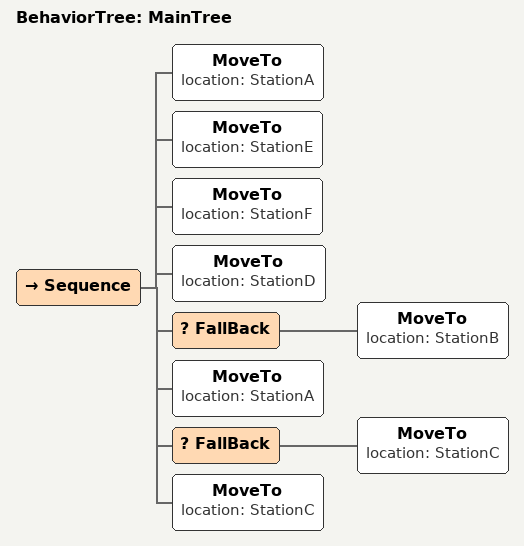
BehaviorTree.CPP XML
<root main_tree_to_execute = "MainTree">
    <BehaviorTree ID="MainTree">
        <Sequence>
            <MoveTo location="StationA"/>
            <MoveTo location="StationE"/>
            <MoveTo location="StationF"/>
            <MoveTo location="StationD"/>
            <FallBack>
                <MoveTo location="StationB"/>
            </FallBack>
            <MoveTo location="StationA"/>
            <FallBack>
                <MoveTo location="StationC"/>
            </FallBack>
            <MoveTo location="StationC"/>
        </Sequence>
    </BehaviorTree>
</root>
